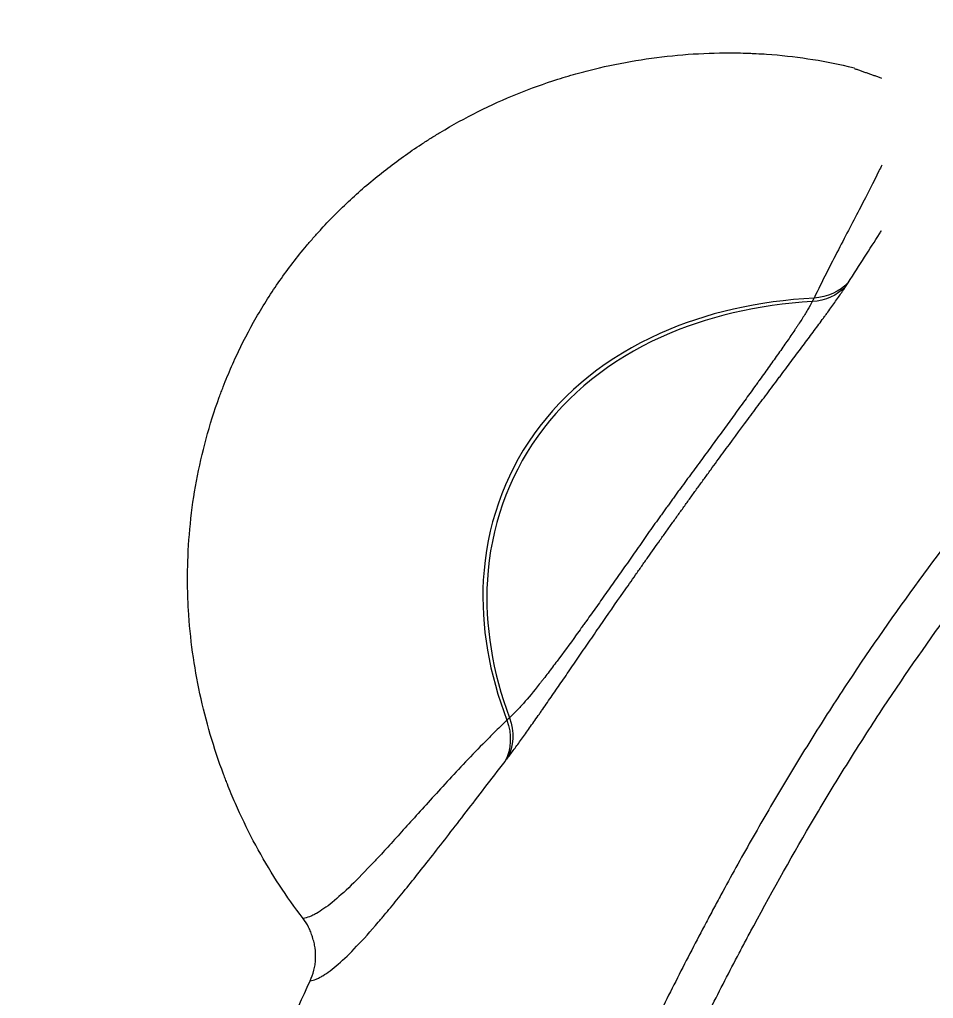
# Model space of a CAD drawing. Header units: millimetres. Extents: x -33000 to 294000, y 0 to 42408.
# Drawn here: x 56707.01 to 56737.92, y 13875.54 to 13908.68 of the extents above; entities that cross this region are included whole.
import ezdxf

# ---------------------------------------------------------------- set-up
doc = ezdxf.new("R2010")
doc.units = ezdxf.units.MM
doc.header["$LTSCALE"] = 50
doc.layers.add('arch', color=8, linetype='Continuous')

msp = doc.modelspace()

# ---------------------------------------------------------------- linework, layer by layer
at = {"layer": 'arch', "linetype": 'Continuous', "extrusion": (0, 0, -1)}
for centre, major_axis, ratio, start_param, end_param in [((56733.551, 13901.098, 0), (1.679, -1.087), 0.894464, 0.171508, 0.874223), ((56733.458, 13900.956, 0), (1.663, -1.11), 0.873243, 0.157442, 0.851187), ((56721.698, 13884.558, 0), (-1.59, 1.213), 0.873482, 2.204426, 2.992704), ((56721.781, 13884.666, 0), (-1.59, 1.213), 0.870637, 2.216695, 2.993954)]:
    msp.add_ellipse(centre, major_axis=major_axis, ratio=ratio, start_param=start_param, end_param=end_param, dxfattribs=at)
at = {"layer": 'arch', "linetype": 'Continuous'}
for points, knots in [([(56841.186, 13936.073, 0), (56838.392, 13935.857, 0), (56835.607, 13935.597, 0), (56830.059, 13934.985, 0), (56827.295, 13934.633, 0), (56821.789, 13933.83, 0), (56819.047, 13933.38, 0), (56813.587, 13932.373, 0), (56810.869, 13931.816, 0), (56805.459, 13930.586, 0), (56802.767, 13929.913, 0), (56797.411, 13928.438, 0), (56794.748, 13927.636, 0), (56790.777, 13926.326, 0), (56789.457, 13925.871, 0), (56786.826, 13924.924, 0), (56785.515, 13924.431, 0), (56783.555, 13923.661, 0), (56782.577, 13923.269, 0), (56781.601, 13922.865, 0), (56781.114, 13922.66, 0), (56780.951, 13922.592, 0), (56780.627, 13922.455, 0), (56779.169, 13921.834, 0), (56777.725, 13921.189, 0), (56775.182, 13920.004, 0), (56772.663, 13918.78, 0), (56768.957, 13916.821, 0), (56766.537, 13915.429, 0), (56764.144, 13913.993, 0), (56762.961, 13913.252, 0), (56760.624, 13911.724, 0), (56759.469, 13910.936, 0), (56757.189, 13909.312, 0), (56756.064, 13908.475, 0), (56754.399, 13907.18, 0), (56753.573, 13906.523, 0), (56752.619, 13905.74, 0), (56752.213, 13905.4, 0), (56751.942, 13905.172, 0), (56751.807, 13905.058, 0), (56750.597, 13904.03, 0), (56749.546, 13903.095, 0), (56747.494, 13901.185, 0), (56746.494, 13900.209, 0), (56744.544, 13898.217, 0), (56743.594, 13897.201, 0), (56741.745, 13895.127, 0), (56740.847, 13894.069, 0), (56739.1, 13891.912, 0), (56738.253, 13890.813, 0), (56736.61, 13888.572, 0), (56735.815, 13887.431, 0), (56734.661, 13885.687, 0), (56734.283, 13885.1, 0), (56733.54, 13883.916, 0), (56733.175, 13883.319, 0), (56732.458, 13882.115, 0), (56732.105, 13881.508, 0), (56731.411, 13880.285, 0), (56731.07, 13879.668, 0), (56730.65, 13878.892, 0), (56730.566, 13878.737, 0), (56730.4, 13878.426, 0), (56730.317, 13878.27, 0), (56730.069, 13877.802, 0), (56729.578, 13876.865, 0), (56729.101, 13875.924, 0), (56728.164, 13874.034, 0), (56727.562, 13872.767, 0), (56726.401, 13870.218, 0), (56725.842, 13868.937, 0), (56724.225, 13865.072, 0), (56723.226, 13862.468, 0), (56721.362, 13857.215, 0), (56720.497, 13854.566, 0), (56718.884, 13849.228, 0), (56718.137, 13846.539, 0), (56716.743, 13841.127, 0), (56716.096, 13838.404, 0), (56715.344, 13834.981, 0), (56715.123, 13833.953, 0), (56714.908, 13832.922, 0), (56714.765, 13832.235, 0), (56714.695, 13831.891, 0), (56714.346, 13830.171, 0), (56714.078, 13828.795, 0), (56713.304, 13824.667, 0), (56712.828, 13821.914, 0), (56711.948, 13816.406, 0), (56711.543, 13813.651, 0), (56710.421, 13805.385, 0), (56709.796, 13799.871, 0), (56709.002, 13791.597, 0), (56708.761, 13788.839, 0), (56708.328, 13783.32, 0), (56708.136, 13780.561, 0), (56707.633, 13772.28, 0), (56707.154, 13761.234, 0), (56707.007, 13750.181, 0), (56707.006, 13739.125, 0), (56707.079, 13733.595, 0), (56707.39, 13722.531, 0), (56707.63, 13716.997, 0), (56708.133, 13708.693, 0), (56708.325, 13705.924, 0), (56708.759, 13700.386, 0), (56709.001, 13697.616, 0), (56709.533, 13692.076, 0), (56709.823, 13689.305, 0), (56710.3, 13685.147, 0), (56710.466, 13683.761, 0), (56710.813, 13680.989, 0), (56710.993, 13679.603, 0), (56711.936, 13672.671, 0), (56712.812, 13667.154, 0), (56714.357, 13658.931, 0), (56714.91, 13656.198, 0), (56716.108, 13650.755, 0), (56716.752, 13648.044, 0), (56718.143, 13642.645, 0), (56718.89, 13639.958, 0), (56720.507, 13634.611, 0), (56721.376, 13631.951, 0), (56722.432, 13628.978, 0), (56722.55, 13628.648, 0), (56722.79, 13627.988, 0), (56722.91, 13627.658, 0), (56723.275, 13626.672, 0), (56724.018, 13624.705, 0), (56724.8, 13622.759, 0), (56726.419, 13618.896, 0), (56727.573, 13616.36, 0), (56729.12, 13613.246, 0), (56729.435, 13612.626, 0), (56730.075, 13611.391, 0), (56730.4, 13610.776, 0), (56731.393, 13608.942, 0), (56732.078, 13607.731, 0), (56733.146, 13605.936, 0), (56733.509, 13605.341, 0), (56734.25, 13604.159, 0), (56734.627, 13603.572, 0), (56735.782, 13601.823, 0), (56736.582, 13600.673, 0), (56737.829, 13598.972, 0), (56738.252, 13598.409, 0), (56738.79, 13597.711, 0), (56738.898, 13597.571, 0), (56739.115, 13597.293, 0), (56739.442, 13596.877, 0), (56740.651, 13595.366, 0), (56741.786, 13594.033, 0), (56743.646, 13591.949, 0), (56744.598, 13590.932, 0), (56746.545, 13588.948, 0), (56747.539, 13587.979, 0), (56749.57, 13586.091, 0), (56750.606, 13585.17, 0), (56752.718, 13583.374, 0), (56753.794, 13582.499, 0), (56755.985, 13580.792, 0), (56757.099, 13579.961, 0), (56759.366, 13578.342, 0), (56760.518, 13577.554, 0), (56762.275, 13576.403, 0), (56763.159, 13575.835, 0), (56764.204, 13575.187, 0), (56764.654, 13574.912, 0), (56764.954, 13574.729, 0), (56765.105, 13574.638, 0), (56766.462, 13573.822, 0), (56767.677, 13573.121, 0), (56770.127, 13571.768, 0), (56772.596, 13570.461, 0), (56775.099, 13569.243, 0), (56778.877, 13567.478, 0), (56781.429, 13566.385, 0), (56786.592, 13564.349, 0), (56789.203, 13563.406, 0), (56794.477, 13561.655, 0), (56797.141, 13560.848, 0), (56801.174, 13559.731, 0), (56802.524, 13559.374, 0), (56804.558, 13558.861, 0), (56805.238, 13558.694, 0), (56806.26, 13558.449, 0), (56806.6, 13558.368, 0), (56807.283, 13558.208, 0), (56808.99, 13557.813, 0), (56810.702, 13557.442, 0), (56812.761, 13557.017, 0), (56813.448, 13556.879, 0), (56814.823, 13556.61, 0), (56815.511, 13556.479, 0), (56818.954, 13555.842, 0), (56821.716, 13555.388, 0), (56827.255, 13554.579, 0), (56830.032, 13554.225, 0), (56834.208, 13553.765, 0), (56835.601, 13553.623, 0), (56838.392, 13553.361, 0), (56839.788, 13553.242, 0), (56841.185, 13553.134, 0)], [0, 0, 0, 0, 0.015625, 0.015625, 0.03125, 0.03125, 0.046875, 0.046875, 0.0625, 0.0625, 0.078125, 0.078125, 0.09375, 0.09375, 0.101562, 0.101562, 0.109375, 0.109375, 0.113281, 0.115234, 0.115234, 0.116211, 0.116211, 0.117187, 0.125, 0.125, 0.132812, 0.140625, 0.148437, 0.148437, 0.15625, 0.15625, 0.164062, 0.164062, 0.171875, 0.171875, 0.175781, 0.177734, 0.178711, 0.178711, 0.179687, 0.179687, 0.1875, 0.1875, 0.195312, 0.195312, 0.203125, 0.203125, 0.210937, 0.210937, 0.21875, 0.21875, 0.226562, 0.226562, 0.230469, 0.230469, 0.234375, 0.234375, 0.238281, 0.238281, 0.242187, 0.242187, 0.243164, 0.243164, 0.244141, 0.244141, 0.246094, 0.25, 0.25, 0.257812, 0.257812, 0.265625, 0.265625, 0.28125, 0.28125, 0.296875, 0.296875, 0.3125, 0.3125, 0.328125, 0.328125, 0.332031, 0.333984, 0.333984, 0.335937, 0.335937, 0.34375, 0.34375, 0.359375, 0.359375, 0.375, 0.375, 0.40625, 0.40625, 0.421875, 0.421875, 0.4375, 0.4375, 0.46875, 0.5, 0.5, 0.53125, 0.53125, 0.5625, 0.5625, 0.578125, 0.578125, 0.59375, 0.59375, 0.609375, 0.609375, 0.617187, 0.617187, 0.625, 0.625, 0.65625, 0.65625, 0.671875, 0.671875, 0.6875, 0.6875, 0.703125, 0.703125, 0.71875, 0.71875, 0.720703, 0.720703, 0.722656, 0.722656, 0.726562, 0.734375, 0.734375, 0.75, 0.75, 0.753906, 0.753906, 0.757812, 0.757812, 0.765625, 0.765625, 0.769531, 0.769531, 0.773437, 0.773437, 0.78125, 0.78125, 0.785156, 0.785156, 0.786133, 0.786133, 0.787109, 0.789062, 0.796875, 0.796875, 0.804687, 0.804687, 0.8125, 0.8125, 0.820312, 0.820312, 0.828125, 0.828125, 0.835937, 0.835937, 0.84375, 0.84375, 0.847656, 0.849609, 0.850586, 0.850586, 0.851562, 0.851562, 0.859375, 0.859375, 0.867187, 0.875, 0.875, 0.890625, 0.890625, 0.90625, 0.90625, 0.921875, 0.921875, 0.929687, 0.929687, 0.933594, 0.933594, 0.935547, 0.935547, 0.9375, 0.945312, 0.945312, 0.949219, 0.949219, 0.953125, 0.953125, 0.96875, 0.96875, 0.984375, 0.984375, 0.992187, 0.992187, 1, 1, 1, 1]), ([(56841.301, 13554.627, 0), (56838.529, 13554.842, 0), (56835.764, 13555.1, 0), (56830.251, 13555.708, 0), (56827.503, 13556.058, 0), (56822.025, 13556.856, 0), (56819.295, 13557.304, 0), (56813.853, 13558.308, 0), (56811.142, 13558.863, 0), (56805.742, 13560.092, 0), (56803.052, 13560.766, 0), (56799.035, 13561.874, 0), (56797.699, 13562.26, 0), (56796.033, 13562.765, 0), (56795.7, 13562.867, 0), (56795.035, 13563.073, 0), (56794.039, 13563.385, 0), (56793.046, 13563.706, 0), (56789.748, 13564.798, 0), (56787.138, 13565.74, 0), (56781.985, 13567.771, 0), (56779.441, 13568.861, 0), (56775.678, 13570.619, 0), (56773.188, 13571.833, 0), (56770.735, 13573.133, 0), (56768.303, 13574.479, 0), (56767.097, 13575.175, 0), (56765.752, 13575.986, 0), (56765.603, 13576.077, 0), (56765.305, 13576.258, 0), (56764.86, 13576.531, 0), (56763.825, 13577.175, 0), (56762.948, 13577.739, 0), (56761.209, 13578.882, 0), (56760.068, 13579.665, 0), (56757.823, 13581.274, 0), (56756.719, 13582.1, 0), (56754.55, 13583.796, 0), (56753.485, 13584.666, 0), (56751.395, 13586.451, 0), (56750.37, 13587.366, 0), (56748.361, 13589.245, 0), (56747.377, 13590.208, 0), (56745.453, 13592.182, 0), (56744.512, 13593.194, 0), (56742.674, 13595.268, 0), (56741.777, 13596.329, 0), (56740.684, 13597.689, 0), (56740.467, 13597.963, 0), (56740.144, 13598.376, 0), (56740.036, 13598.514, 0), (56739.822, 13598.79, 0), (56739.289, 13599.484, 0), (56738.768, 13600.183, 0), (56737.541, 13601.874, 0), (56736.753, 13603.018, 0), (56735.238, 13605.337, 0), (56734.511, 13606.512, 0), (56733.11, 13608.891, 0), (56732.437, 13610.095, 0), (56731.134, 13612.525, 0), (56730.505, 13613.752, 0), (56728.678, 13617.466, 0), (56727.544, 13619.986, 0), (56725.952, 13623.823, 0), (56725.183, 13625.756, 0), (56724.453, 13627.709, 0), (56724.154, 13628.526, 0), (56724.094, 13628.689, 0), (56723.975, 13629.017, 0), (56723.798, 13629.507, 0), (56723.624, 13629.999, 0), (56722.586, 13632.949, 0), (56721.733, 13635.588, 0), (56720.145, 13640.893, 0), (56719.411, 13643.559, 0), (56718.044, 13648.915, 0), (56717.411, 13651.604, 0), (56716.234, 13657.004, 0), (56715.69, 13659.714, 0), (56714.677, 13665.151, 0), (56713.974, 13669.242, 0), (56713.243, 13674.036, 0), (56712.898, 13676.437, 0), (56712.755, 13677.468, 0), (56712.66, 13678.155, 0), (56712.614, 13678.498, 0), (56712.196, 13681.591, 0), (56711.516, 13687.088, 0), (56710.945, 13692.583, 0), (56710.421, 13698.076, 0), (56710.183, 13700.822, 0), (56709.756, 13706.313, 0), (56709.567, 13709.058, 0), (56709.071, 13717.292, 0), (56708.836, 13722.778, 0), (56708.53, 13733.748, 0), (56708.459, 13739.231, 0), (56708.46, 13750.193, 0), (56708.534, 13755.673, 0), (56708.844, 13766.628, 0), (56709.081, 13772.104, 0), (56709.578, 13780.314, 0), (56709.767, 13783.051, 0), (56710.194, 13788.522, 0), (56710.432, 13791.257, 0), (56711.216, 13799.461, 0), (56711.833, 13804.928, 0), (56712.94, 13813.124, 0), (56713.339, 13815.855, 0), (56714.207, 13821.317, 0), (56714.675, 13824.046, 0), (56715.438, 13828.14, 0), (56715.702, 13829.504, 0), (56716.045, 13831.209, 0), (56716.115, 13831.55, 0), (56716.255, 13832.232, 0), (56716.467, 13833.254, 0), (56717.267, 13836.994, 0), (56718.063, 13840.371, 0), (56719.436, 13845.741, 0), (56720.172, 13848.408, 0), (56721.76, 13853.705, 0), (56722.612, 13856.334, 0), (56724.447, 13861.546, 0), (56725.431, 13864.13, 0), (56727.023, 13867.966, 0), (56728.124, 13870.511, 0), (56729.31, 13873.026, 0), (56730.233, 13874.901, 0), (56730.703, 13875.836, 0), (56731.267, 13876.921, 0), (56731.513, 13877.385, 0), (56731.677, 13877.694, 0), (56731.759, 13877.848, 0), (56732.505, 13879.236, 0), (56733.188, 13880.453, 0), (56734.25, 13882.249, 0), (56734.61, 13882.843, 0), (56735.343, 13884.02, 0), (56735.716, 13884.603, 0), (56736.854, 13886.337, 0), (56737.639, 13887.472, 0), (56739.262, 13889.699, 0), (56740.099, 13890.791, 0), (56741.825, 13892.934, 0), (56742.714, 13893.985, 0), (56744.542, 13896.046, 0), (56745.482, 13897.055, 0), (56747.412, 13899.033, 0), (56748.402, 13900.002, 0), (56750.433, 13901.898, 0), (56751.474, 13902.826, 0), (56752.673, 13903.847, 0), (56752.806, 13903.96, 0), (56753.074, 13904.186, 0), (56753.209, 13904.298, 0), (56753.612, 13904.634, 0), (56754.422, 13905.301, 0), (56755.242, 13905.954, 0), (56756.892, 13907.238, 0), (56758.007, 13908.069, 0), (56760.267, 13909.68, 0), (56761.412, 13910.462, 0), (56763.73, 13911.977, 0), (56764.903, 13912.712, 0), (56767.276, 13914.136, 0), (56769.675, 13915.515, 0), (56773.351, 13917.457, 0), (56775.85, 13918.67, 0), (56778.372, 13919.844, 0), (56779.645, 13920.411, 0), (56781.089, 13921.029, 0), (56781.25, 13921.097, 0), (56781.572, 13921.233, 0), (56781.733, 13921.301, 0), (56782.216, 13921.503, 0), (56783.183, 13921.903, 0), (56784.154, 13922.292, 0), (56786.097, 13923.054, 0), (56787.398, 13923.542, 0), (56790.007, 13924.48, 0), (56791.315, 13924.93, 0), (56795.254, 13926.227, 0), (56797.895, 13927.02, 0), (56803.206, 13928.48, 0), (56805.875, 13929.146, 0), (56811.24, 13930.364, 0), (56813.936, 13930.915, 0), (56819.35, 13931.912, 0), (56822.069, 13932.358, 0), (56827.528, 13933.152, 0), (56830.269, 13933.501, 0), (56835.77, 13934.107, 0), (56838.531, 13934.365, 0), (56841.301, 13934.58, 0)], [0, 0, 0, 0, 0.015625, 0.015625, 0.03125, 0.03125, 0.046875, 0.046875, 0.0625, 0.0625, 0.078125, 0.078125, 0.085938, 0.085938, 0.087891, 0.087891, 0.089844, 0.09375, 0.09375, 0.109375, 0.109375, 0.125, 0.125, 0.132812, 0.140625, 0.140625, 0.148437, 0.148437, 0.149414, 0.149414, 0.150391, 0.152344, 0.15625, 0.15625, 0.164062, 0.164062, 0.171875, 0.171875, 0.179687, 0.179687, 0.1875, 0.1875, 0.195312, 0.195312, 0.203125, 0.203125, 0.210938, 0.210938, 0.212891, 0.212891, 0.213867, 0.213867, 0.214844, 0.21875, 0.21875, 0.226563, 0.226563, 0.234375, 0.234375, 0.242188, 0.242188, 0.25, 0.25, 0.265625, 0.265625, 0.273438, 0.277344, 0.277344, 0.27832, 0.27832, 0.279297, 0.28125, 0.28125, 0.296875, 0.296875, 0.3125, 0.3125, 0.328125, 0.328125, 0.34375, 0.34375, 0.359375, 0.367188, 0.371094, 0.373047, 0.373047, 0.375, 0.375, 0.390625, 0.40625, 0.40625, 0.421875, 0.421875, 0.4375, 0.4375, 0.46875, 0.46875, 0.5, 0.5, 0.53125, 0.53125, 0.5625, 0.5625, 0.578125, 0.578125, 0.59375, 0.59375, 0.625, 0.625, 0.640625, 0.640625, 0.65625, 0.65625, 0.664063, 0.664063, 0.666016, 0.666016, 0.667969, 0.671875, 0.6875, 0.6875, 0.703125, 0.703125, 0.71875, 0.71875, 0.734375, 0.734375, 0.742188, 0.75, 0.75, 0.753906, 0.755859, 0.756836, 0.756836, 0.757813, 0.757813, 0.765625, 0.765625, 0.769531, 0.769531, 0.773438, 0.773438, 0.78125, 0.78125, 0.789063, 0.789063, 0.796875, 0.796875, 0.804688, 0.804688, 0.8125, 0.8125, 0.820313, 0.820313, 0.821289, 0.821289, 0.822266, 0.822266, 0.824219, 0.828125, 0.828125, 0.835938, 0.835938, 0.84375, 0.84375, 0.851563, 0.851563, 0.859375, 0.867188, 0.875, 0.875, 0.882813, 0.882813, 0.883789, 0.883789, 0.884766, 0.884766, 0.886719, 0.890625, 0.890625, 0.898438, 0.898438, 0.90625, 0.90625, 0.921875, 0.921875, 0.9375, 0.9375, 0.953125, 0.953125, 0.96875, 0.96875, 0.984375, 0.984375, 1, 1, 1, 1]), ([(56716.6, 13878.246, 0), (56716.316, 13878.614, 0), (56716.048, 13878.992, 0), (56715.542, 13879.768, 0), (56715.303, 13880.166, 0), (56714.855, 13880.98, 0), (56714.645, 13881.397, 0), (56714.352, 13882.036, 0), (56714.258, 13882.252, 0), (56714.122, 13882.579, 0), (56714.056, 13882.743, 0), (56713.991, 13882.909, 0), (56713.949, 13883.019, 0), (56713.927, 13883.075, 0), (56713.74, 13883.575, 0), (56713.591, 13884.025, 0), (56713.324, 13884.933, 0), (56713.208, 13885.392, 0), (56713.008, 13886.318, 0), (56712.925, 13886.786, 0), (56712.795, 13887.732, 0), (56712.747, 13888.209, 0), (56712.705, 13888.934, 0), (56712.696, 13889.176, 0), (56712.69, 13889.481, 0), (56712.689, 13889.542, 0), (56712.688, 13889.665, 0), (56712.688, 13889.726, 0), (56712.688, 13889.909, 0), (56712.69, 13890.032, 0), (56712.703, 13890.642, 0), (56712.734, 13891.128, 0), (56712.833, 13892.095, 0), (56712.902, 13892.576, 0), (56713.079, 13893.533, 0), (56713.187, 13894.009, 0), (56713.444, 13894.956, 0), (56713.593, 13895.427, 0), (56713.784, 13895.953, 0), (56713.806, 13896.012, 0), (56713.85, 13896.129, 0), (56713.872, 13896.187, 0), (56713.94, 13896.362, 0), (56714.079, 13896.709, 0), (56714.228, 13897.05, 0), (56714.541, 13897.724, 0), (56714.768, 13898.163, 0), (56715.26, 13899.018, 0), (56715.524, 13899.435, 0), (56716.092, 13900.246, 0), (56716.394, 13900.64, 0), (56716.757, 13901.071, 0), (56716.797, 13901.119, 0), (56716.879, 13901.214, 0), (56716.92, 13901.261, 0), (56717.044, 13901.402, 0), (56717.295, 13901.681, 0), (56717.553, 13901.95, 0), (56718.08, 13902.477, 0), (56718.444, 13902.811, 0), (56719.198, 13903.448, 0), (56719.587, 13903.751, 0), (56720.19, 13904.182, 0), (56720.393, 13904.322, 0), (56720.652, 13904.492, 0), (56720.704, 13904.526, 0), (56720.809, 13904.593, 0), (56720.861, 13904.626, 0), (56721.018, 13904.725, 0), (56721.124, 13904.79, 0), (56721.653, 13905.108, 0), (56722.083, 13905.344, 0), (56722.956, 13905.78, 0), (56723.842, 13906.18, 0), (56724.754, 13906.51, 0), (56725.448, 13906.731, 0), (56725.681, 13906.8, 0), (56726.15, 13906.929, 0), (56726.385, 13906.989, 0), (56727.089, 13907.154, 0), (56727.56, 13907.245, 0), (56728.501, 13907.393, 0), (56728.973, 13907.448, 0), (56729.916, 13907.525, 0), (56730.389, 13907.546, 0), (56731.098, 13907.551, 0), (56731.334, 13907.548, 0), (56731.63, 13907.539, 0), (56731.689, 13907.537, 0), (56731.807, 13907.532, 0), (56731.867, 13907.529, 0), (56732.044, 13907.521, 0), (56732.162, 13907.514, 0), (56732.749, 13907.473, 0), (56733.215, 13907.422, 0), (56734.136, 13907.284, 0), (56734.592, 13907.197, 0), (56735.112, 13907.074, 0), (56735.18, 13907.058, 0), (56735.249, 13907.041, 0)], [0, 0, 0, 0, 0.0321, 0.0321, 0.0642, 0.0642, 0.0963, 0.0963, 0.112351, 0.112351, 0.120376, 0.124388, 0.124388, 0.128401, 0.128401, 0.160501, 0.160501, 0.192601, 0.192601, 0.224701, 0.224701, 0.256801, 0.256801, 0.272851, 0.272851, 0.276864, 0.276864, 0.280876, 0.280876, 0.288901, 0.288901, 0.321002, 0.321002, 0.353102, 0.353102, 0.385202, 0.385202, 0.417302, 0.417302, 0.421315, 0.421315, 0.425327, 0.425327, 0.433352, 0.449402, 0.449402, 0.481502, 0.481502, 0.513602, 0.513602, 0.545703, 0.545703, 0.549715, 0.549715, 0.553728, 0.553728, 0.561753, 0.577803, 0.577803, 0.609903, 0.609903, 0.642003, 0.642003, 0.658053, 0.658053, 0.662066, 0.662066, 0.666078, 0.666078, 0.674103, 0.674103, 0.706203, 0.706203, 0.738304, 0.770404, 0.770404, 0.786454, 0.786454, 0.802504, 0.802504, 0.834604, 0.834604, 0.866704, 0.866704, 0.898804, 0.898804, 0.914854, 0.914854, 0.918867, 0.918867, 0.922879, 0.922879, 0.930904, 0.930904, 0.963005, 0.963005, 0.995105, 0.995105, 1, 1, 1, 1]), ([(56736.173, 13903.75, 0), (56736.143, 13903.685, 0), (56736.111, 13903.619, 0), (56735.894, 13903.174, 0), (56735.684, 13902.762, 0), (56735.337, 13902.096, 0), (56735.217, 13901.865, 0), (56734.967, 13901.388, 0), (56734.838, 13901.141, 0), (56734.574, 13900.629, 0), (56734.438, 13900.365, 0), (56734.162, 13899.819, 0), (56734.023, 13899.538, 0), (56733.883, 13899.248, 0)], [0, 0, 0, 0, 0.055973, 0.055973, 0.370649, 0.370649, 0.527986, 0.527986, 0.685324, 0.685324, 0.842662, 0.842662, 1, 1, 1, 1]), ([(56735.039, 13899.77, 0), (56735.23, 13900.067, 0), (56735.414, 13900.353, 0), (56735.767, 13900.905, 0), (56735.936, 13901.171, 0), (56736.123, 13901.465, 0), (56736.147, 13901.503, 0), (56736.171, 13901.541, 0)], [0, 0, 0, 0, 0.465441, 0.465441, 0.930882, 0.930882, 1, 1, 1, 1]), ([(56723.509, 13883.67, 0), (56723.582, 13883.765, 0), (56723.658, 13883.866, 0), (56723.817, 13884.082, 0), (56723.901, 13884.196, 0), (56724.075, 13884.437, 0), (56724.165, 13884.564, 0), (56724.353, 13884.83, 0), (56724.45, 13884.969, 0), (56724.577, 13885.15, 0), (56724.602, 13885.186, 0), (56724.654, 13885.26, 0), (56724.68, 13885.298, 0), (56724.758, 13885.41, 0), (56724.811, 13885.487, 0), (56724.972, 13885.718, 0), (56725.081, 13885.877, 0), (56725.305, 13886.201, 0), (56725.419, 13886.367, 0), (56725.652, 13886.707, 0), (56725.772, 13886.88, 0), (56725.954, 13887.146, 0), (56726.016, 13887.236, 0), (56726.14, 13887.416, 0), (56726.203, 13887.508, 0), (56726.392, 13887.783, 0), (56726.519, 13887.968, 0), (56726.906, 13888.528, 0), (56727.169, 13888.909, 0), (56727.572, 13889.488, 0), (56727.708, 13889.682, 0), (56727.914, 13889.976, 0), (56727.983, 13890.074, 0), (56728.121, 13890.272, 0), (56728.191, 13890.371, 0), (56728.401, 13890.668, 0), (56728.541, 13890.866, 0), (56728.753, 13891.164, 0), (56728.824, 13891.264, 0), (56728.966, 13891.462, 0), (56729.037, 13891.562, 0), (56729.143, 13891.711, 0), (56729.179, 13891.761, 0), (56729.25, 13891.86, 0), (56729.286, 13891.91, 0), (56729.392, 13892.059, 0), (56729.463, 13892.158, 0), (56729.606, 13892.356, 0), (56729.677, 13892.455, 0), (56729.819, 13892.653, 0), (56729.89, 13892.751, 0), (56730.033, 13892.948, 0), (56730.104, 13893.046, 0), (56730.246, 13893.242, 0), (56730.317, 13893.339, 0), (56730.529, 13893.631, 0), (56730.67, 13893.823, 0), (56731.09, 13894.394, 0), (56731.366, 13894.767, 0), (56731.774, 13895.316, 0), (56731.909, 13895.498, 0), (56732.176, 13895.856, 0), (56732.309, 13896.033, 0), (56732.505, 13896.296, 0), (56732.571, 13896.383, 0), (56732.668, 13896.513, 0), (56732.7, 13896.556, 0), (56732.765, 13896.642, 0), (56732.925, 13896.856, 0), (56733.205, 13897.23, 0), (56733.559, 13897.703, 0), (56733.782, 13898.003, 0), (56733.997, 13898.293, 0), (56734.101, 13898.434, 0), (56734.225, 13898.605, 0), (56734.25, 13898.639, 0), (56734.299, 13898.706, 0), (56734.371, 13898.805, 0), (56734.44, 13898.9, 0), (56734.573, 13899.087, 0), (56734.657, 13899.205, 0), (56734.812, 13899.428, 0), (56734.883, 13899.533, 0), (56734.949, 13899.631, 0)], [0, 0, 0, 0, 0.03125, 0.03125, 0.0625, 0.0625, 0.09375, 0.09375, 0.125, 0.125, 0.132812, 0.132812, 0.140625, 0.140625, 0.15625, 0.15625, 0.1875, 0.1875, 0.21875, 0.21875, 0.25, 0.25, 0.265625, 0.265625, 0.28125, 0.28125, 0.3125, 0.3125, 0.375, 0.375, 0.40625, 0.40625, 0.421875, 0.421875, 0.4375, 0.4375, 0.46875, 0.46875, 0.484375, 0.484375, 0.5, 0.5, 0.507813, 0.507813, 0.515625, 0.515625, 0.53125, 0.53125, 0.546875, 0.546875, 0.5625, 0.5625, 0.578125, 0.578125, 0.59375, 0.59375, 0.625, 0.625, 0.6875, 0.6875, 0.71875, 0.71875, 0.75, 0.75, 0.765625, 0.765625, 0.773437, 0.773437, 0.78125, 0.8125, 0.84375, 0.875, 0.875, 0.90625, 0.90625, 0.914063, 0.914063, 0.921875, 0.9375, 0.9375, 0.96875, 0.96875, 1, 1, 1, 1]), ([(56733.883, 13899.248, 0), (56732.008, 13899.148, 0), (56728.22, 13898.305, 0), (56723.971, 13894.919, 0), (56722.282, 13890.01, 0), (56722.892, 13886.525, 0), (56723.494, 13884.959, 0)], [0, 0, 0, 0, 0.237241, 0.503246, 0.769252, 1, 1, 1, 1]), ([(56733.825, 13899.131, 0), (56731.988, 13899.022, 0), (56728.276, 13898.176, 0), (56724.107, 13894.838, 0), (56722.432, 13890.012, 0), (56723.005, 13886.584, 0), (56723.581, 13885.042, 0)], [0, 0, 0, 0, 0.237223, 0.503233, 0.769243, 1, 1, 1, 1]), ([(56733.825, 13899.131, 0), (56733.779, 13899.043, 0), (56733.726, 13898.948, 0), (56733.606, 13898.746, 0), (56733.539, 13898.639, 0), (56733.43, 13898.469, 0), (56733.392, 13898.411, 0), (56733.334, 13898.322, 0), (56733.314, 13898.292, 0), (56733.273, 13898.231, 0), (56733.252, 13898.2, 0), (56733.148, 13898.044, 0), (56733.06, 13897.916, 0), (56732.876, 13897.651, 0), (56732.685, 13897.379, 0), (56732.378, 13896.947, 0), (56732.161, 13896.646, 0), (56732.023, 13896.452, 0), (56731.995, 13896.414, 0), (56731.938, 13896.336, 0), (56731.91, 13896.296, 0), (56731.826, 13896.179, 0), (56731.769, 13896.1, 0), (56731.597, 13895.862, 0), (56731.481, 13895.702, 0), (56731.247, 13895.379, 0), (56731.128, 13895.216, 0), (56730.888, 13894.887, 0), (56730.767, 13894.72, 0), (56730.584, 13894.469, 0), (56730.522, 13894.384, 0), (56730.399, 13894.215, 0), (56730.337, 13894.13, 0), (56730.15, 13893.874, 0), (56730.024, 13893.702, 0), (56729.833, 13893.442, 0), (56729.769, 13893.355, 0), (56729.64, 13893.18, 0), (56729.575, 13893.093, 0), (56729.445, 13892.918, 0), (56729.38, 13892.83, 0), (56729.283, 13892.699, 0), (56729.251, 13892.655, 0), (56729.187, 13892.566, 0), (56729.155, 13892.522, 0), (56729.091, 13892.433, 0), (56729.059, 13892.389, 0), (56728.996, 13892.3, 0), (56728.964, 13892.255, 0), (56728.901, 13892.166, 0), (56728.87, 13892.121, 0), (56728.822, 13892.054, 0), (56728.806, 13892.032, 0), (56728.774, 13891.988, 0), (56728.758, 13891.966, 0), (56728.709, 13891.9, 0), (56728.677, 13891.856, 0), (56728.612, 13891.768, 0), (56728.58, 13891.724, 0), (56728.516, 13891.635, 0), (56728.484, 13891.591, 0), (56728.42, 13891.502, 0), (56728.389, 13891.458, 0), (56728.294, 13891.324, 0), (56728.232, 13891.234, 0), (56728.108, 13891.055, 0), (56728.046, 13890.966, 0), (56727.922, 13890.787, 0), (56727.86, 13890.698, 0), (56727.736, 13890.52, 0), (56727.675, 13890.432, 0), (56727.49, 13890.169, 0), (56727.368, 13889.995, 0), (56727.126, 13889.651, 0), (56727.006, 13889.481, 0), (56726.767, 13889.144, 0), (56726.649, 13888.977, 0), (56726.414, 13888.647, 0), (56726.298, 13888.483, 0), (56726.153, 13888.282, 0), (56726.124, 13888.241, 0), (56726.067, 13888.161, 0), (56726.038, 13888.121, 0), (56725.952, 13888.002, 0), (56725.895, 13887.923, 0), (56725.615, 13887.535, 0), (56725.398, 13887.24, 0), (56725.086, 13886.822, 0), (56724.983, 13886.686, 0), (56724.833, 13886.49, 0), (56724.783, 13886.425, 0), (56724.709, 13886.33, 0), (56724.685, 13886.299, 0), (56724.636, 13886.237, 0), (56724.612, 13886.206, 0), (56724.396, 13885.934, 0), (56724.216, 13885.717, 0), (56723.965, 13885.432, 0), (56723.884, 13885.344, 0), (56723.728, 13885.182, 0), (56723.653, 13885.108, 0), (56723.581, 13885.042, 0)], [0, 0, 0, 0, 0.03125, 0.03125, 0.0625, 0.0625, 0.078125, 0.078125, 0.085938, 0.085938, 0.09375, 0.09375, 0.125, 0.125, 0.15625, 0.1875, 0.21875, 0.21875, 0.226563, 0.226563, 0.234375, 0.234375, 0.25, 0.25, 0.28125, 0.28125, 0.3125, 0.3125, 0.34375, 0.34375, 0.359375, 0.359375, 0.375, 0.375, 0.40625, 0.40625, 0.421875, 0.421875, 0.4375, 0.4375, 0.453125, 0.453125, 0.460938, 0.460938, 0.46875, 0.46875, 0.476563, 0.476563, 0.484375, 0.484375, 0.492188, 0.492188, 0.496094, 0.496094, 0.5, 0.5, 0.507813, 0.507813, 0.515625, 0.515625, 0.523438, 0.523438, 0.53125, 0.53125, 0.546875, 0.546875, 0.5625, 0.5625, 0.578125, 0.578125, 0.59375, 0.59375, 0.625, 0.625, 0.65625, 0.65625, 0.6875, 0.6875, 0.71875, 0.71875, 0.726563, 0.726563, 0.734375, 0.734375, 0.75, 0.75, 0.8125, 0.8125, 0.84375, 0.84375, 0.859375, 0.859375, 0.867188, 0.867188, 0.875, 0.875, 0.9375, 0.9375, 0.96875, 0.96875, 1, 1, 1, 1]), ([(56723.494, 13884.959, 0), (56723.368, 13884.838, 0), (56723.244, 13884.718, 0), (56723.002, 13884.479, 0), (56722.883, 13884.36, 0), (56722.533, 13884.006, 0), (56722.309, 13883.774, 0), (56721.878, 13883.319, 0), (56721.671, 13883.096, 0), (56721.273, 13882.663, 0), (56721.081, 13882.453, 0), (56720.712, 13882.046, 0), (56720.534, 13881.849, 0), (56720.192, 13881.469, 0), (56720.027, 13881.286, 0), (56719.709, 13880.935, 0), (56719.556, 13880.766, 0), (56719.335, 13880.525, 0), (56719.227, 13880.407, 0), (56719.121, 13880.294, 0), (56719.051, 13880.219, 0), (56719.017, 13880.182, 0), (56718.709, 13879.855, 0), (56718.458, 13879.597, 0), (56717.993, 13879.146, 0), (56717.779, 13878.953, 0), (56717.388, 13878.634, 0), (56717.209, 13878.509, 0), (56717.005, 13878.395, 0), (56716.965, 13878.374, 0), (56716.887, 13878.337, 0), (56716.849, 13878.321, 0), (56716.738, 13878.278, 0), (56716.667, 13878.258, 0), (56716.6, 13878.246, 0)], [0, 0, 0, 0, 0.03125, 0.03125, 0.0625, 0.0625, 0.125, 0.125, 0.1875, 0.1875, 0.25, 0.25, 0.3125, 0.3125, 0.375, 0.375, 0.4375, 0.4375, 0.46875, 0.484375, 0.484375, 0.5, 0.5, 0.625, 0.625, 0.75, 0.75, 0.875, 0.875, 0.90625, 0.90625, 0.9375, 0.9375, 1, 1, 1, 1]), ([(56723.581, 13885.042, 0), (56723.572, 13885.033, 0), (56723.563, 13885.024, 0), (56723.544, 13885.007, 0), (56723.535, 13884.998, 0), (56723.515, 13884.979, 0), (56723.504, 13884.969, 0), (56723.494, 13884.959, 0)], [0, 0, 0, 0, 0.316133, 0.316133, 0.632192, 0.632192, 1, 1, 1, 1]), ([(56716.837, 13876.134, 0), (56716.901, 13876.146, 0), (56716.969, 13876.166, 0), (56717.076, 13876.21, 0), (56717.113, 13876.227, 0), (56717.188, 13876.265, 0), (56717.226, 13876.286, 0), (56717.423, 13876.405, 0), (56717.596, 13876.535, 0), (56717.975, 13876.867, 0), (56718.182, 13877.068, 0), (56718.633, 13877.542, 0), (56718.877, 13877.814, 0), (56719.175, 13878.161, 0), (56719.208, 13878.201, 0), (56719.276, 13878.28, 0), (56719.378, 13878.401, 0), (56719.483, 13878.526, 0), (56719.697, 13878.784, 0), (56719.844, 13878.964, 0), (56720.15, 13879.342, 0), (56720.309, 13879.54, 0), (56720.637, 13879.953, 0), (56720.807, 13880.169, 0), (56721.159, 13880.618, 0), (56721.341, 13880.852, 0), (56721.718, 13881.339, 0), (56721.914, 13881.592, 0), (56722.319, 13882.119, 0), (56722.529, 13882.392, 0), (56722.966, 13882.961, 0), (56723.192, 13883.256, 0), (56723.428, 13883.564, 0)], [0, 0, 0, 0, 0.0625, 0.0625, 0.09375, 0.09375, 0.125, 0.125, 0.25, 0.25, 0.375, 0.375, 0.5, 0.5, 0.515625, 0.515625, 0.53125, 0.5625, 0.5625, 0.625, 0.625, 0.6875, 0.6875, 0.75, 0.75, 0.8125, 0.8125, 0.875, 0.875, 0.9375, 0.9375, 1, 1, 1, 1]), ([(56723.428, 13883.564, 0), (56723.438, 13883.577, 0), (56723.448, 13883.59, 0), (56723.466, 13883.614, 0), (56723.475, 13883.625, 0), (56723.492, 13883.647, 0), (56723.501, 13883.659, 0), (56723.509, 13883.67, 0)], [0, 0, 0, 0, 0.367902, 0.367902, 0.683955, 0.683955, 1, 1, 1, 1]), ([(56716.914, 13877.621, 0), (56716.905, 13877.65, 0), (56716.896, 13877.679, 0), (56716.876, 13877.736, 0), (56716.866, 13877.764, 0), (56716.833, 13877.846, 0), (56716.808, 13877.9, 0), (56716.73, 13878.056, 0), (56716.669, 13878.154, 0), (56716.6, 13878.246, 0)], [0, 0, 0, 0, 0.125, 0.125, 0.25, 0.25, 0.5, 0.5, 1, 1, 1, 1]), ([(56716.837, 13876.134, 0), (56716.891, 13876.251, 0), (56716.933, 13876.37, 0), (56716.979, 13876.554, 0), (56716.991, 13876.616, 0), (56717.005, 13876.711, 0), (56717.009, 13876.742, 0), (56717.016, 13876.806, 0), (56717.018, 13876.838, 0), (56717.026, 13876.997, 0), (56717.021, 13877.123, 0), (56716.995, 13877.311, 0), (56716.983, 13877.374, 0), (56716.96, 13877.467, 0), (56716.952, 13877.498, 0), (56716.934, 13877.56, 0), (56716.925, 13877.59, 0), (56716.914, 13877.621, 0)], [0, 0, 0, 0, 0.25, 0.25, 0.375, 0.375, 0.4375, 0.4375, 0.5, 0.5, 0.75, 0.75, 0.875, 0.875, 0.9375, 0.9375, 1, 1, 1, 1]), ([(56713.899, 13869.303, 0), (56714.359, 13870.454, 0), (56714.833, 13871.599, 0), (56715.811, 13873.877, 0), (56716.316, 13875.009, 0), (56716.837, 13876.134, 0)], [0, 0, 0, 0, 0.5, 0.5, 1, 1, 1, 1])]:
    msp.add_open_spline(points, degree=3, knots=knots, dxfattribs=at)
for points, degree in [([(56735.242, 13907.024, 0), (56736.17, 13906.696, 0)], 1), ([(56734.949, 13899.631, 0), (56734.98, 13899.679, 0), (56735.011, 13899.726, 0), (56735.039, 13899.77, 0)], 3), ([(56733.883, 13899.248, 0), (56733.865, 13899.211, 0), (56733.846, 13899.172, 0), (56733.825, 13899.131, 0)], 3)]:
    msp.add_open_spline(points, degree=degree, dxfattribs=at)

doc.saveas('drawing.dxf')
